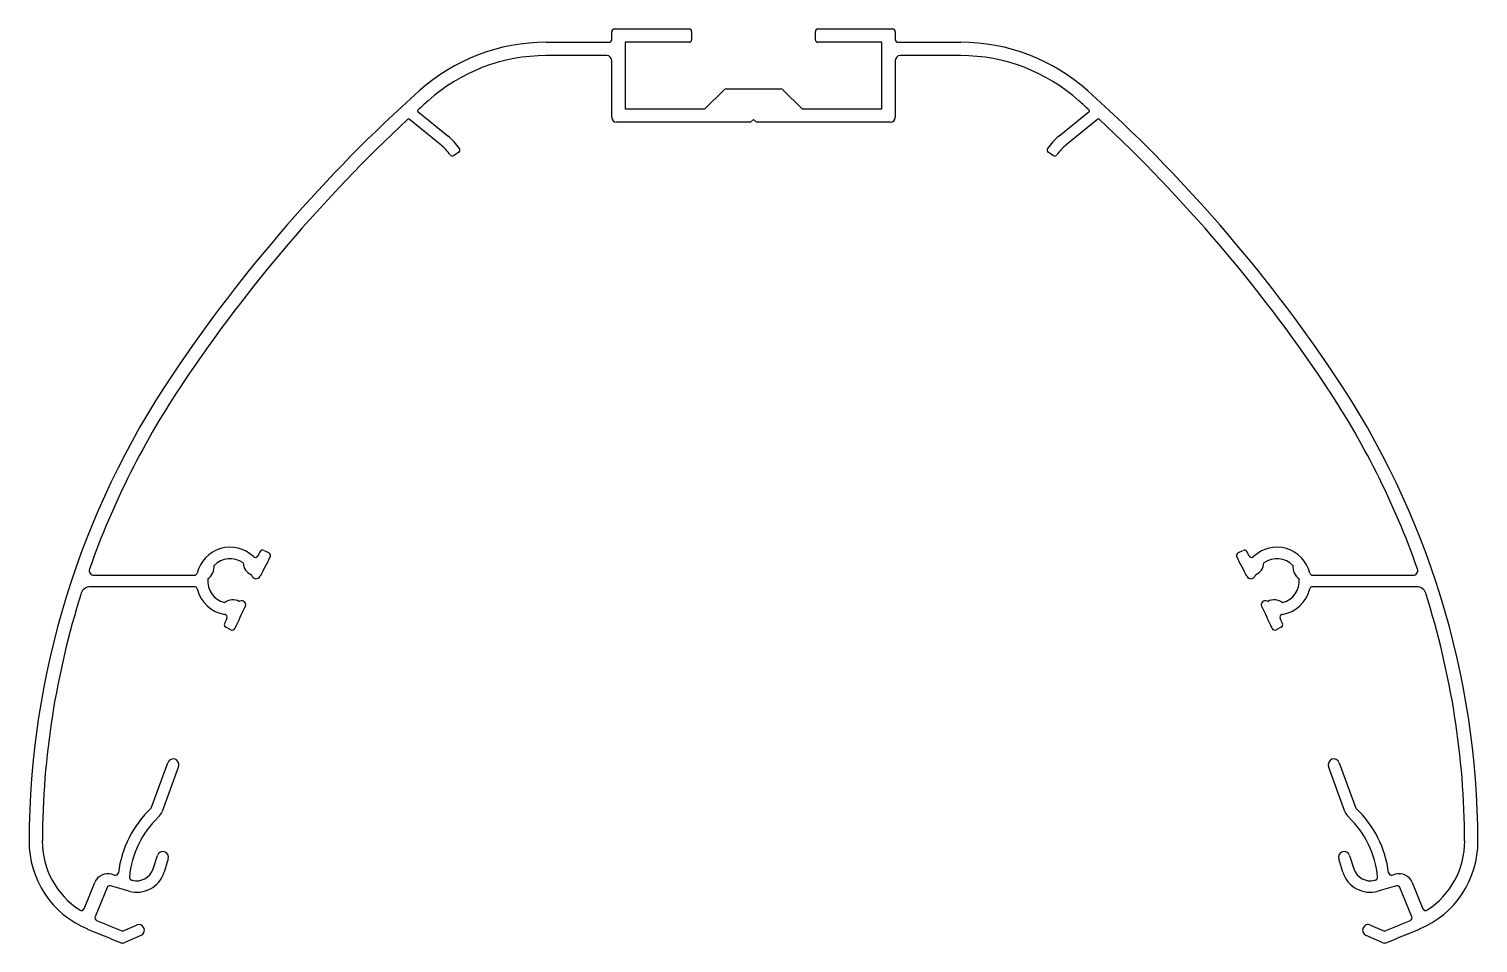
# Model space of a CAD drawing. Extents: x 223 to 375, y 739 to 835.
import ezdxf

# ---------------------------------------------------------------- set-up
doc = ezdxf.new("R2010")
doc.units = 0
doc.layers.add('ÇIZIM', color=7, linetype='CONTINUOUS')

msp = doc.modelspace()

# ---------------------------------------------------------------- linework, layer by layer
at = {"layer": 'ÇIZIM'}
for p, q in [((283.85, 833.65), (283.85, 834.45)), ((284.15, 834.75), (292, 834.75)), ((292.25, 834.5), (292.25, 833.6)), ((305.25, 833.6), (305.25, 834.5)), ((305.5, 834.75), (313.35, 834.75)), ((313.65, 834.45), (313.65, 833.65)), ((276.97, 833.35), (283.55, 833.35)), ((292, 833.35), (285.25, 833.35)), ((285.25, 833.35), (285.25, 826.35)), ((312.25, 833.35), (305.5, 833.35)), ((312.25, 826.35), (312.25, 833.35)), ((313.95, 833.35), (320.53, 833.35)), ((283.35, 831.95), (276.97, 831.95)), ((283.85, 825.45), (283.85, 831.45)), ((313.65, 831.45), (313.65, 825.45)), ((320.53, 831.95), (314.15, 831.95)), ((293.65, 826.35), (295.66, 828.36)), ((295.87, 828.45), (298.75, 828.45)), ((298.75, 828.45), (301.63, 828.45)), ((301.84, 828.36), (303.85, 826.35)), ((265.92, 822.54), (262.58, 825.27)), ((263.49, 826.08), (266.68, 823.47)), ((285.25, 826.35), (293.65, 826.35)), ((298.75, 825.25), (298.45, 824.95)), ((299.05, 824.95), (298.75, 825.25)), ((303.85, 826.35), (312.25, 826.35)), ((330.82, 823.47), (334.01, 826.08)), ((334.92, 825.27), (331.58, 822.54)), ((298.45, 824.95), (284.35, 824.95)), ((313.15, 824.95), (299.05, 824.95)), ((330.82, 823.47), (330.82, 823.47)), ((267.77, 821.78), (267.27, 821.45)), ((330.23, 821.45), (329.73, 821.78)), ((247.32, 779.97), (247.85, 779.69)), ((349.65, 779.69), (350.18, 779.97)), ((229.45, 777.35), (240.01, 777.35)), ((357.49, 777.35), (368.05, 777.35)), ((240.01, 776.15), (229.07, 776.15)), ((368.43, 776.15), (357.49, 776.15)), ((243.84, 771.63), (243.31, 771.9)), ((354.19, 771.9), (353.66, 771.63)), ((235.45, 752.87), (237.2, 757.66)), ((238.33, 757.25), (236.61, 752.52)), ((360.89, 752.52), (359.17, 757.25)), ((360.3, 757.66), (362.05, 752.87)), ((235.68, 746.5), (236.12, 747.9)), ((237.26, 747.54), (236.82, 746.14)), ((360.68, 746.14), (360.24, 747.54)), ((361.38, 747.9), (361.82, 746.5)), ((228.41, 742.32), (229.53, 745.06)), ((230.84, 744.54), (229.57, 741.47)), ((233.14, 744.16), (231.2, 744.72)), ((231.33, 745.93), (231.64, 745.84)), ((233.4, 745.34), (233.47, 745.32)), ((364.03, 745.32), (364.1, 745.34)), ((366.3, 744.72), (364.36, 744.16)), ((365.86, 745.84), (366.17, 745.93)), ((367.93, 741.47), (366.66, 744.54)), ((367.97, 745.06), (369.09, 742.32)), ((232.47, 739.97), (233.91, 740.6)), ((234.7, 740.29), (234.7, 740.29)), ((363.59, 740.6), (365.03, 739.97)), ((234.39, 739.5), (232.69, 738.75)), ((364.81, 738.75), (363.11, 739.5))]:
    msp.add_line(p, q, dxfattribs=at)
for centre, radius, start, end in [((284.15, 834.45), 0.3, 90, 180), ((292, 834.5), 0.25, 0, 90), ((305.5, 834.5), 0.25, 90, 180), ((313.35, 834.45), 0.3, 0, 90), ((276.97, 813.35), 20, 90, 131.8622), ((283.55, 833.65), 0.3, 270, 360), ((292, 833.6), 0.25, 270, 0), ((305.5, 833.6), 0.25, 180, 270), ((313.95, 833.65), 0.3, 180, 270), ((320.53, 813.35), 20, 48.1378, 90), ((276.97, 813.35), 18.6, 90, 131.8622), ((283.35, 831.45), 0.5, 0, 90), ((314.15, 831.45), 0.5, 90, 180), ((320.53, 813.35), 18.6, 48.1378, 90), ((369.85, 709.7), 159.17, 131.8622, 146.1238), ((295.87, 828.15), 0.3, 90, 135), ((301.63, 828.15), 0.3, 45, 90), ((227.65, 709.7), 159.17, 33.8762, 48.1378), ((369.85, 709.7), 157.77, 131.8622, 132.3892), ((227.65, 709.7), 157.77, 47.6108, 48.1378), ((369.85, 709.7), 157.77, 132.9032, 146.1244), ((262.51, 825.2), 0.1, 50.792, 132.9032), ((263.55, 826.15), 0.1, 132.3892, 230.792), ((284.35, 825.45), 0.5, 180, 270), ((313.15, 825.45), 0.5, 270, 0), ((333.95, 826.15), 0.1, 309.208, 47.6108), ((334.99, 825.2), 0.1, 47.0968, 129.208), ((227.65, 709.7), 157.77, 33.8756, 47.0968), ((262.76, 818.67), 5, 34.8956, 50.792), ((262.76, 818.67), 6.2, 34.7253, 50.792), ((267.61, 822.03), 0.3, 303.2208, 34.7253), ((329.89, 822.03), 0.3, 145.2747, 236.7792), ((334.74, 818.67), 6.2, 129.208, 145.2747), ((334.74, 818.67), 5, 129.208, 145.1044), ((267.11, 821.7), 0.3, 214.8956, 303.2208), ((330.39, 821.7), 0.3, 236.7792, 325.1044), ((310.82, 749.11), 88.19, 146.008, 179.7856), ((286.68, 749.11), 88.19, 0.2144, 33.992), ((310.82, 749.11), 86.79, 146.0071, 160.5509), ((286.68, 749.11), 86.79, 19.4491, 33.9929), ((243.75, 776.75), 3.55, 46.252, 166.4811), ((415.33, 691.7), 190.09, 152.376, 152.528), ((247.18, 779.7), 0.3, 62.5, 152.376), ((247.71, 779.42), 0.3, 332.3756, 62.5), ((349.79, 779.42), 0.3, 117.5, 207.6244), ((350.32, 779.7), 0.3, 27.624, 117.5), ((182.17, 691.7), 190.09, 27.472, 27.624), ((353.75, 776.75), 3.55, 13.5189, 133.748), ((229.45, 777.85), 0.5, 160.5509, 270), ((240.58, 778.23), 1.5, 303.7597, 6.2403), ((243.75, 776.75), 2.35, 54.3319, 135.6681), ((246.62, 778.76), 1.5, 183.7597, 246.2403), ((246.41, 779.53), 0.3, 226.252, 332.528), ((415.33, 691.7), 188.89, 152.3756, 153.0665), ((182.17, 691.7), 188.89, 26.9335, 27.6244), ((351.09, 779.53), 0.3, 207.472, 313.748), ((350.88, 778.76), 1.5, 293.7597, 356.2403), ((353.75, 776.75), 2.35, 44.3319, 125.6681), ((356.92, 778.23), 1.5, 173.7597, 236.2403), ((368.05, 777.85), 0.5, 270, 19.4491), ((240.01, 777.65), 0.3, 270, 346.4811), ((243.75, 776.75), 2.35, 174.3319, 255.6681), ((243.75, 776.75), 2.35, 14.9412, 15.6681), ((246.49, 777.48), 0.49, 194.9412, 333.0665), ((351.01, 777.48), 0.49, 206.9335, 345.0588), ((353.75, 776.75), 2.35, 164.3319, 165.0588), ((353.75, 776.75), 2.35, 284.3319, 5.6681), ((357.49, 777.65), 0.3, 193.5189, 270), ((310.82, 749.11), 86.79, 162.3357, 179.7856), ((229.07, 775.15), 1, 90, 162.3357), ((240.01, 775.85), 0.3, 13.5189, 90), ((243.75, 776.75), 3.55, 193.5189, 261.0156), ((353.75, 776.75), 3.55, 278.9844, 346.4811), ((357.49, 775.85), 0.3, 90, 166.4811), ((368.43, 775.15), 1, 17.6643, 90), ((286.68, 749.11), 86.79, 0.2144, 17.6643), ((244.06, 773.26), 1.5, 63.7597, 126.2403), ((415.33, 691.7), 188.89, 154.1426, 154.9203), ((243.75, 776.75), 2.35, 294.3319, 296.2748), ((244.98, 774.26), 0.42, 334.1426, 116.2748), ((352.52, 774.26), 0.42, 63.7252, 205.8574), ((182.17, 691.7), 188.89, 25.0797, 25.8574), ((353.75, 776.75), 2.35, 243.7252, 245.6681), ((353.45, 773.26), 1.5, 53.7597, 116.2403), ((243.45, 772.17), 0.3, 154.9126, 242.5), ((415.33, 691.7), 190.09, 154.7396, 154.9126), ((243.15, 772.95), 0.3, 334.7396, 81.0156), ((354.35, 772.95), 0.3, 98.9844, 205.2604), ((182.17, 691.7), 190.09, 25.0874, 25.2604), ((354.05, 772.17), 0.3, 297.5, 25.0874), ((243.98, 771.89), 0.3, 242.5, 334.9203), ((353.52, 771.89), 0.3, 205.0797, 297.5), ((237.77, 757.45), 0.6, 339.953, 159.953), ((359.73, 757.45), 0.6, 20.047, 200.047), ((243.14, 744.72), 11.2, 133.3186, 172.9703), ((235.2, 753.04), 1.5, 313.6746, 339.953), ((362.3, 753.04), 1.5, 200.047, 226.3254), ((354.36, 744.72), 11.2, 7.0297, 46.6814), ((243.14, 744.72), 10, 133.6746, 174.6528), ((354.36, 744.72), 10, 5.3472, 46.3254), ((232.63, 749.41), 10, 179.7856, 247.2798), ((232.63, 749.41), 8.6, 179.7856, 237.1953), ((364.87, 749.41), 10, 292.7202, 0.2144), ((364.87, 749.41), 8.6, 302.8047, 0.2144), ((236.69, 747.72), 0.6, 342.5, 162.5), ((360.81, 747.72), 0.6, 17.5, 197.5), ((231.72, 746.13), 0.3, 254, 352.9703), ((233.96, 747.05), 3, 254, 342.5), ((233.96, 747.05), 1.8, 254, 342.5), ((363.54, 747.05), 3, 197.5, 286), ((363.54, 747.05), 1.8, 197.5, 286), ((365.78, 746.13), 0.3, 187.0297, 286), ((230.92, 744.49), 1.5, 74, 157.6781), ((231.11, 744.43), 0.3, 74, 157.6781), ((233.48, 745.62), 0.3, 174.6528, 254), ((364.02, 745.62), 0.3, 286, 5.3472), ((366.58, 744.49), 1.5, 22.3219, 106), ((366.39, 744.43), 0.3, 22.3219, 106), ((228.13, 742.43), 0.3, 237.1953, 337.6781), ((229.85, 741.36), 0.3, 157.6781, 247.4549), ((367.65, 741.36), 0.3, 292.5451, 22.3219), ((369.37, 742.43), 0.3, 202.3219, 302.8047), ((298.75, 907.32), 181.2, 247.2798, 248.4873), ((298.75, 907.32), 180, 247.4549, 248.3946), ((234.15, 740.05), 0.6, 23.6832, 113.6832), ((234.15, 740.05), 0.6, 293.6832, 23.6832), ((363.35, 740.05), 0.6, 156.3168, 246.3168), ((363.35, 740.05), 0.6, 66.3168, 156.3168), ((298.75, 907.32), 180, 291.6054, 292.5451), ((298.75, 907.32), 181.2, 291.5127, 292.7202), ((232.49, 739.21), 0.5, 248.4873, 293.6832), ((365.01, 739.21), 0.5, 246.3168, 291.5127)]:
    msp.add_arc(centre, radius, start, end, dxfattribs=at)

doc.saveas('drawing.dxf')
